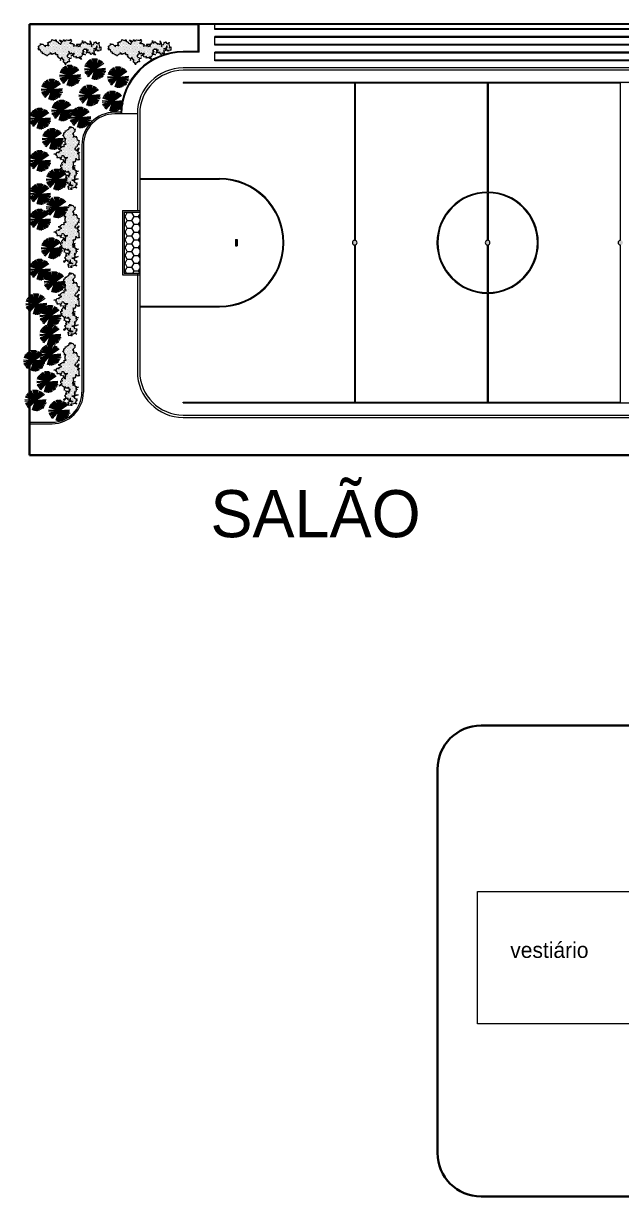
# Model space of a CAD drawing. Header units: metres. Extents: x 599 to 707, y 227 to 318.
# Drawn here: x 598.7 to 636.7, y 242.7 to 317.5 of the extents above; entities that cross this region are included whole.
import ezdxf

# ---------------------------------------------------------------- set-up
doc = ezdxf.new("R2010")
doc.units = ezdxf.units.M
doc.layers.get('0').update_dxf_attribs({"lineweight": 0})
for name, color, linetype, lineweight in [('banqueta', 252, 'Continuous', 9), ('gradas', 35, 'Continuous', 5), ('limiteterreno', 119, 'Continuous', 30), ('muretes', 2, 'Continuous', 20), ('vegetacion', 74, 'Continuous', 0)]:
    doc.layers.add(name, color=color, linetype=linetype, lineweight=lineweight)
doc.styles.add('ROMAND', font='LCALLIG.TTF')

# ---------------------------------------------------------------- blocks, each defined once
blk = doc.blocks.new('*X3')
at = {"color": 0}
for p, q in [((8.49, 6.01), (8.49, 6.01)), ((10.25, 6.01), (10.25, 6.01)), ((6.63, 4.86), (6.63, 4.86)), ((6.72, 4.95), (6.72, 4.95)), ((6.76, 5.17), (6.76, 5.17)), ((6.76, 4.82), (6.76, 4.82)), ((6.81, 5.04), (6.81, 5.04)), ((6.85, 5.26), (6.85, 5.26)), ((6.85, 4.91), (6.85, 4.91)), ((6.89, 5.13), (6.89, 5.13)), ((6.89, 4.77), (6.89, 4.77)), ((6.94, 5.35), (6.94, 5.35)), ((6.94, 4.99), (6.94, 4.99)), ((6.98, 5.21), (6.98, 5.21)), ((6.98, 4.86), (6.98, 4.86)), ((7.03, 5.44), (7.03, 5.44)), ((7.03, 5.08), (7.03, 5.08)), ((7.03, 4.73), (7.03, 4.73)), ((7.07, 5.3), (7.07, 5.3)), ((7.07, 4.95), (7.07, 4.95)), ((7.07, 4.6), (7.07, 4.6)), ((7.12, 5.17), (7.12, 5.17)), ((7.12, 4.82), (7.12, 4.82)), ((7.16, 5.39), (7.16, 5.39)), ((7.16, 5.04), (7.16, 5.04)), ((7.16, 4.68), (7.16, 4.68)), ((7.2, 5.26), (7.2, 5.26)), ((7.2, 4.91), (7.2, 4.91)), ((7.2, 4.55), (7.2, 4.55)), ((7.25, 5.48), (7.25, 5.48)), ((7.25, 5.13), (7.25, 5.13)), ((7.25, 4.77), (7.25, 4.77)), ((7.29, 5.35), (7.29, 5.35)), ((7.29, 4.99), (7.29, 4.99)), ((7.29, 4.64), (7.29, 4.64)), ((7.34, 5.21), (7.34, 5.21)), ((7.34, 4.86), (7.34, 4.86)), ((7.34, 4.51), (7.34, 4.51)), ((7.38, 5.08), (7.38, 5.08)), ((7.38, 4.73), (7.38, 4.73)), ((7.42, 5.3), (7.42, 5.3)), ((7.42, 4.95), (7.42, 4.95)), ((7.42, 4.6), (7.42, 4.6)), ((7.47, 5.17), (7.47, 5.17)), ((7.47, 4.82), (7.47, 4.82)), ((7.51, 5.04), (7.51, 5.04)), ((7.51, 4.68), (7.51, 4.68)), ((7.56, 4.91), (7.56, 4.91)), ((7.56, 4.55), (7.56, 4.55)), ((7.6, 5.13), (7.6, 5.13)), ((7.6, 4.77), (7.6, 4.77)), ((7.65, 5.35), (7.65, 5.35)), ((7.65, 4.99), (7.65, 4.99)), ((7.65, 4.64), (7.65, 4.64)), ((7.69, 5.21), (7.69, 5.21)), ((7.69, 4.86), (7.69, 4.86)), ((7.69, 4.51), (7.69, 4.51)), ((7.73, 5.08), (7.73, 5.08)), ((7.73, 4.73), (7.73, 4.73)), ((7.78, 5.3), (7.78, 5.3)), ((7.78, 4.95), (7.78, 4.95)), ((7.78, 4.6), (7.78, 4.6)), ((7.82, 5.17), (7.82, 5.17)), ((7.82, 4.82), (7.82, 4.82)), ((7.87, 5.39), (7.87, 5.39)), ((7.87, 5.04), (7.87, 5.04)), ((7.87, 4.68), (7.87, 4.68)), ((7.91, 5.61), (7.91, 5.61)), ((7.91, 5.26), (7.91, 5.26)), ((7.91, 4.91), (7.91, 4.91)), ((7.91, 4.55), (7.91, 4.55)), ((7.95, 5.48), (7.95, 5.48)), ((7.95, 5.13), (7.95, 5.13)), ((7.95, 4.77), (7.95, 4.77)), ((8, 5.7), (8, 5.7)), ((8, 5.35), (8, 5.35)), ((8, 4.99), (8, 4.99)), ((8, 4.64), (8, 4.64)), ((8.04, 5.57), (8.04, 5.57)), ((8.04, 5.21), (8.04, 5.21)), ((8.04, 4.86), (8.04, 4.86)), ((8.04, 4.51), (8.04, 4.51)), ((8.09, 5.44), (8.09, 5.44)), ((8.09, 5.08), (8.09, 5.08)), ((8.09, 4.73), (8.09, 4.73)), ((8.13, 5.66), (8.13, 5.66)), ((8.13, 5.3), (8.13, 5.3)), ((8.13, 4.95), (8.13, 4.95)), ((8.13, 4.6), (8.13, 4.6)), ((8.18, 5.52), (8.18, 5.52)), ((8.18, 5.17), (8.18, 5.17)), ((8.18, 4.82), (8.18, 4.82)), ((8.22, 5.75), (8.22, 5.75)), ((8.22, 5.39), (8.22, 5.39)), ((8.22, 5.04), (8.22, 5.04)), ((8.22, 4.68), (8.22, 4.68)), ((8.26, 5.61), (8.26, 5.61)), ((8.26, 5.26), (8.26, 5.26)), ((8.26, 4.91), (8.26, 4.91)), ((8.26, 4.55), (8.26, 4.55)), ((8.31, 5.83), (8.31, 5.83)), ((8.31, 5.48), (8.31, 5.48)), ((8.31, 5.13), (8.31, 5.13)), ((8.31, 4.77), (8.31, 4.77)), ((8.35, 5.7), (8.35, 5.7)), ((8.35, 5.35), (8.35, 5.35)), ((8.35, 4.99), (8.35, 4.99)), ((8.35, 4.64), (8.35, 4.64)), ((8.4, 5.92), (8.4, 5.92)), ((8.4, 5.57), (8.4, 5.57)), ((8.4, 5.21), (8.4, 5.21)), ((8.4, 4.86), (8.4, 4.86)), ((8.4, 4.51), (8.4, 4.51)), ((8.44, 5.79), (8.44, 5.79)), ((8.44, 5.44), (8.44, 5.44)), ((8.44, 5.08), (8.44, 5.08)), ((8.44, 4.73), (8.44, 4.73)), ((8.49, 5.66), (8.49, 5.66)), ((8.49, 5.3), (8.49, 5.3)), ((8.49, 4.95), (8.49, 4.95)), ((8.49, 4.6), (8.49, 4.6)), ((8.53, 5.88), (8.53, 5.88)), ((8.53, 5.52), (8.53, 5.52)), ((8.53, 5.17), (8.53, 5.17)), ((8.53, 4.82), (8.53, 4.82)), ((8.57, 5.75), (8.57, 5.75)), ((8.57, 5.39), (8.57, 5.39)), ((8.57, 5.04), (8.57, 5.04)), ((8.57, 4.68), (8.57, 4.68)), ((8.62, 5.97), (8.62, 5.97)), ((8.62, 5.61), (8.62, 5.61)), ((8.62, 5.26), (8.62, 5.26)), ((8.62, 4.91), (8.62, 4.91)), ((8.62, 4.55), (8.62, 4.55)), ((8.66, 5.83), (8.66, 5.83)), ((8.66, 5.48), (8.66, 5.48)), ((8.66, 5.13), (8.66, 5.13)), ((8.66, 4.77), (8.66, 4.77)), ((8.71, 5.7), (8.71, 5.7)), ((8.71, 5.35), (8.71, 5.35)), ((8.71, 4.99), (8.71, 4.99)), ((8.71, 4.64), (8.71, 4.64)), ((8.75, 5.92), (8.75, 5.92)), ((8.75, 5.57), (8.75, 5.57)), ((8.75, 5.21), (8.75, 5.21)), ((8.75, 4.86), (8.75, 4.86)), ((8.75, 4.51), (8.75, 4.51)), ((8.79, 5.79), (8.79, 5.79)), ((8.79, 5.44), (8.79, 5.44)), ((8.79, 5.08), (8.79, 5.08)), ((8.79, 4.73), (8.79, 4.73)), ((8.84, 5.66), (8.84, 5.66)), ((8.84, 5.3), (8.84, 5.3)), ((8.84, 4.95), (8.84, 4.95)), ((8.84, 4.6), (8.84, 4.6)), ((8.88, 5.88), (8.88, 5.88)), ((8.88, 5.52), (8.88, 5.52)), ((8.88, 5.17), (8.88, 5.17)), ((8.88, 4.82), (8.88, 4.82)), ((8.93, 5.75), (8.93, 5.75)), ((8.93, 5.39), (8.93, 5.39)), ((8.93, 5.04), (8.93, 5.04)), ((8.93, 4.68), (8.93, 4.68)), ((8.97, 5.61), (8.97, 5.61)), ((8.97, 5.26), (8.97, 5.26)), ((8.97, 4.91), (8.97, 4.91)), ((8.97, 4.55), (8.97, 4.55)), ((9.02, 5.48), (9.02, 5.48)), ((9.02, 5.13), (9.02, 5.13)), ((9.02, 4.77), (9.02, 4.77)), ((9.06, 5.7), (9.06, 5.7)), ((9.06, 5.35), (9.06, 5.35)), ((9.06, 4.99), (9.06, 4.99)), ((9.06, 4.64), (9.06, 4.64)), ((9.1, 5.57), (9.1, 5.57)), ((9.1, 5.21), (9.1, 5.21)), ((9.1, 4.86), (9.1, 4.86)), ((9.1, 4.51), (9.1, 4.51)), ((9.15, 5.44), (9.15, 5.44)), ((9.15, 5.08), (9.15, 5.08)), ((9.15, 4.73), (9.15, 4.73)), ((9.19, 5.66), (9.19, 5.66)), ((9.19, 5.3), (9.19, 5.3)), ((9.19, 4.95), (9.19, 4.95)), ((9.19, 4.6), (9.19, 4.6)), ((9.24, 5.52), (9.24, 5.52)), ((9.24, 5.17), (9.24, 5.17)), ((9.24, 4.82), (9.24, 4.82)), ((9.28, 5.39), (9.28, 5.39)), ((9.28, 5.04), (9.28, 5.04)), ((9.28, 4.68), (9.28, 4.68)), ((9.32, 5.26), (9.32, 5.26)), ((9.32, 4.91), (9.32, 4.91)), ((9.32, 4.55), (9.32, 4.55)), ((9.37, 5.48), (9.37, 5.48)), ((9.37, 5.13), (9.37, 5.13)), ((9.37, 4.77), (9.37, 4.77)), ((9.41, 5.35), (9.41, 5.35)), ((9.41, 4.99), (9.41, 4.99)), ((9.41, 4.64), (9.41, 4.64)), ((9.46, 5.92), (9.46, 5.92)), ((9.46, 5.21), (9.46, 5.21)), ((9.46, 4.86), (9.46, 4.86)), ((9.46, 4.51), (9.46, 4.51)), ((9.5, 5.44), (9.5, 5.44)), ((9.5, 5.08), (9.5, 5.08)), ((9.5, 4.73), (9.5, 4.73)), ((9.55, 5.3), (9.55, 5.3)), ((9.55, 4.95), (9.55, 4.95)), ((9.55, 4.6), (9.55, 4.6)), ((9.59, 5.88), (9.59, 5.88)), ((9.59, 5.52), (9.59, 5.52)), ((9.59, 5.17), (9.59, 5.17)), ((9.59, 4.82), (9.59, 4.82)), ((9.63, 5.75), (9.63, 5.75)), ((9.63, 5.39), (9.63, 5.39)), ((9.63, 5.04), (9.63, 5.04)), ((9.63, 4.68), (9.63, 4.68)), ((9.68, 5.61), (9.68, 5.61)), ((9.68, 5.26), (9.68, 5.26)), ((9.68, 4.91), (9.68, 4.91)), ((9.68, 4.55), (9.68, 4.55)), ((9.72, 5.83), (9.72, 5.83)), ((9.72, 5.48), (9.72, 5.48)), ((9.72, 5.13), (9.72, 5.13)), ((9.72, 4.77), (9.72, 4.77)), ((9.77, 5.7), (9.77, 5.7)), ((9.77, 5.35), (9.77, 5.35)), ((9.77, 4.99), (9.77, 4.99)), ((9.77, 4.64), (9.77, 4.64)), ((9.81, 5.92), (9.81, 5.92)), ((9.81, 5.57), (9.81, 5.57)), ((9.81, 5.21), (9.81, 5.21)), ((9.81, 4.86), (9.81, 4.86)), ((9.81, 4.51), (9.81, 4.51)), ((9.86, 5.79), (9.86, 5.79)), ((9.86, 5.44), (9.86, 5.44)), ((9.86, 5.08), (9.86, 5.08)), ((9.86, 4.73), (9.86, 4.73)), ((9.9, 5.66), (9.9, 5.66)), ((9.9, 5.3), (9.9, 5.3)), ((9.9, 4.95), (9.9, 4.95)), ((9.9, 4.6), (9.9, 4.6)), ((9.94, 5.88), (9.94, 5.88)), ((9.94, 5.52), (9.94, 5.52)), ((9.94, 5.17), (9.94, 5.17)), ((9.94, 4.82), (9.94, 4.82)), ((9.99, 5.75), (9.99, 5.75)), ((9.99, 5.39), (9.99, 5.39)), ((9.99, 5.04), (9.99, 5.04)), ((9.99, 4.68), (9.99, 4.68)), ((10.03, 5.61), (10.03, 5.61)), ((10.03, 5.26), (10.03, 5.26)), ((10.03, 4.91), (10.03, 4.91)), ((10.03, 4.55), (10.03, 4.55)), ((10.08, 5.83), (10.08, 5.83)), ((10.08, 5.48), (10.08, 5.48)), ((10.08, 5.13), (10.08, 5.13)), ((10.08, 4.77), (10.08, 4.77)), ((10.12, 5.7), (10.12, 5.7)), ((10.12, 5.35), (10.12, 5.35)), ((10.12, 4.99), (10.12, 4.99)), ((10.12, 4.64), (10.12, 4.64)), ((10.16, 5.92), (10.16, 5.92)), ((10.16, 5.57), (10.16, 5.57)), ((10.16, 5.21), (10.16, 5.21)), ((10.16, 4.86), (10.16, 4.86)), ((10.16, 4.51), (10.16, 4.51)), ((10.21, 5.79), (10.21, 5.79)), ((10.21, 5.44), (10.21, 5.44)), ((10.21, 5.08), (10.21, 5.08)), ((10.21, 4.73), (10.21, 4.73)), ((10.25, 5.66), (10.25, 5.66)), ((10.25, 5.3), (10.25, 5.3)), ((10.25, 4.95), (10.25, 4.95)), ((10.25, 4.6), (10.25, 4.6)), ((10.3, 5.88), (10.3, 5.88)), ((10.3, 5.52), (10.3, 5.52)), ((10.3, 5.17), (10.3, 5.17)), ((10.3, 4.82), (10.3, 4.82)), ((10.34, 5.75), (10.34, 5.75)), ((10.34, 5.39), (10.34, 5.39)), ((10.34, 5.04), (10.34, 5.04)), ((10.34, 4.68), (10.34, 4.68)), ((10.39, 5.97), (10.39, 5.97)), ((10.39, 5.61), (10.39, 5.61)), ((10.39, 5.26), (10.39, 5.26)), ((10.39, 4.91), (10.39, 4.91)), ((10.39, 4.55), (10.39, 4.55)), ((10.43, 5.83), (10.43, 5.83)), ((10.43, 5.48), (10.43, 5.48)), ((10.43, 5.13), (10.43, 5.13)), ((10.43, 4.77), (10.43, 4.77)), ((10.47, 5.7), (10.47, 5.7)), ((10.47, 5.35), (10.47, 5.35)), ((10.47, 4.99), (10.47, 4.99)), ((10.47, 4.64), (10.47, 4.64)), ((10.52, 5.92), (10.52, 5.92)), ((10.52, 5.57), (10.52, 5.57)), ((10.52, 5.21), (10.52, 5.21)), ((10.52, 4.86), (10.52, 4.86)), ((10.52, 4.51), (10.52, 4.51)), ((10.56, 5.79), (10.56, 5.79)), ((10.56, 5.44), (10.56, 5.44)), ((10.56, 5.08), (10.56, 5.08)), ((10.56, 4.73), (10.56, 4.73)), ((10.61, 5.66), (10.61, 5.66)), ((10.61, 5.3), (10.61, 5.3)), ((10.61, 4.95), (10.61, 4.95)), ((10.61, 4.6), (10.61, 4.6)), ((10.65, 5.88), (10.65, 5.88)), ((10.65, 5.52), (10.65, 5.52)), ((10.65, 5.17), (10.65, 5.17)), ((10.65, 4.82), (10.65, 4.82)), ((10.69, 5.75), (10.69, 5.75)), ((10.69, 5.39), (10.69, 5.39)), ((10.69, 5.04), (10.69, 5.04)), ((10.69, 4.68), (10.69, 4.68)), ((10.74, 5.97), (10.74, 5.97)), ((10.74, 5.61), (10.74, 5.61)), ((10.74, 5.26), (10.74, 5.26)), ((10.74, 4.91), (10.74, 4.91)), ((10.74, 4.55), (10.74, 4.55)), ((10.78, 5.83), (10.78, 5.83)), ((10.78, 5.48), (10.78, 5.48)), ((10.78, 5.13), (10.78, 5.13)), ((10.78, 4.77), (10.78, 4.77)), ((10.83, 5.35), (10.83, 5.35)), ((10.83, 4.99), (10.83, 4.99)), ((10.83, 4.64), (10.83, 4.64)), ((10.87, 5.92), (10.87, 5.92)), ((10.87, 5.57), (10.87, 5.57)), ((10.87, 5.21), (10.87, 5.21)), ((10.87, 4.86), (10.87, 4.86)), ((10.87, 4.51), (10.87, 4.51)), ((10.92, 5.44), (10.92, 5.44)), ((10.92, 5.08), (10.92, 5.08)), ((10.92, 4.73), (10.92, 4.73)), ((10.96, 5.3), (10.96, 5.3)), ((10.96, 4.95), (10.96, 4.95)), ((10.96, 4.6), (10.96, 4.6)), ((11, 5.52), (11, 5.52)), ((11, 5.17), (11, 5.17)), ((11, 4.82), (11, 4.82)), ((11.05, 5.39), (11.05, 5.39)), ((11.05, 5.04), (11.05, 5.04)), ((11.05, 4.68), (11.05, 4.68)), ((11.09, 5.26), (11.09, 5.26)), ((11.09, 4.91), (11.09, 4.91)), ((11.09, 4.55), (11.09, 4.55)), ((11.14, 5.13), (11.14, 5.13)), ((11.14, 4.77), (11.14, 4.77)), ((11.18, 4.99), (11.18, 4.99)), ((11.18, 4.64), (11.18, 4.64)), ((11.23, 5.21), (11.23, 5.21)), ((11.23, 4.86), (11.23, 4.86)), ((11.23, 4.51), (11.23, 4.51)), ((11.27, 5.08), (11.27, 5.08)), ((11.27, 4.73), (11.27, 4.73)), ((11.31, 5.3), (11.31, 5.3)), ((11.31, 4.95), (11.31, 4.95)), ((11.31, 4.6), (11.31, 4.6)), ((11.36, 5.17), (11.36, 5.17)), ((11.36, 4.82), (11.36, 4.82)), ((11.4, 5.04), (11.4, 5.04)), ((11.4, 4.68), (11.4, 4.68)), ((11.45, 5.26), (11.45, 5.26)), ((11.45, 4.91), (11.45, 4.91)), ((11.45, 4.55), (11.45, 4.55)), ((11.49, 5.13), (11.49, 5.13)), ((11.49, 4.77), (11.49, 4.77)), ((11.53, 4.99), (11.53, 4.99)), ((11.53, 4.64), (11.53, 4.64)), ((11.58, 5.21), (11.58, 5.21)), ((11.58, 4.86), (11.58, 4.86)), ((11.58, 4.51), (11.58, 4.51)), ((11.62, 5.08), (11.62, 5.08)), ((11.62, 4.73), (11.62, 4.73)), ((11.67, 4.95), (11.67, 4.95)), ((11.67, 4.6), (11.67, 4.6)), ((11.71, 5.17), (11.71, 5.17)), ((11.71, 4.82), (11.71, 4.82)), ((11.76, 5.04), (11.76, 5.04)), ((11.76, 4.68), (11.76, 4.68)), ((11.8, 5.26), (11.8, 5.26)), ((11.8, 4.91), (11.8, 4.91)), ((11.8, 4.55), (11.8, 4.55)), ((11.84, 5.13), (11.84, 5.13)), ((11.84, 4.77), (11.84, 4.77)), ((11.89, 4.99), (11.89, 4.99)), ((11.89, 4.64), (11.89, 4.64)), ((11.93, 5.21), (11.93, 5.21)), ((11.93, 4.86), (11.93, 4.86)), ((11.93, 4.51), (11.93, 4.51)), ((11.98, 5.44), (11.98, 5.44)), ((11.98, 5.08), (11.98, 5.08)), ((11.98, 4.73), (11.98, 4.73)), ((12.02, 5.3), (12.02, 5.3)), ((12.02, 4.95), (12.02, 4.95)), ((12.02, 4.6), (12.02, 4.6)), ((12.07, 5.17), (12.07, 5.17)), ((12.07, 4.82), (12.07, 4.82)), ((12.11, 5.39), (12.11, 5.39)), ((12.11, 5.04), (12.11, 5.04)), ((12.11, 4.68), (12.11, 4.68)), ((12.15, 5.26), (12.15, 5.26)), ((12.15, 4.91), (12.15, 4.91)), ((12.15, 4.55), (12.15, 4.55)), ((12.2, 5.48), (12.2, 5.48)), ((12.2, 5.13), (12.2, 5.13)), ((12.2, 4.77), (12.2, 4.77)), ((12.24, 5.35), (12.24, 5.35)), ((12.24, 4.99), (12.24, 4.99)), ((12.24, 4.64), (12.24, 4.64)), ((12.29, 5.57), (12.29, 5.57)), ((12.29, 5.21), (12.29, 5.21)), ((12.29, 4.86), (12.29, 4.86)), ((12.29, 4.51), (12.29, 4.51)), ((12.33, 5.79), (12.33, 5.79)), ((12.33, 5.44), (12.33, 5.44)), ((12.33, 5.08), (12.33, 5.08)), ((12.33, 4.73), (12.33, 4.73)), ((12.37, 5.66), (12.37, 5.66)), ((12.37, 5.3), (12.37, 5.3)), ((12.37, 4.95), (12.37, 4.95)), ((12.37, 4.6), (12.37, 4.6)), ((12.42, 5.52), (12.42, 5.52)), ((12.42, 5.17), (12.42, 5.17)), ((12.42, 4.82), (12.42, 4.82)), ((12.46, 5.39), (12.46, 5.39)), ((12.46, 5.04), (12.46, 5.04)), ((12.51, 5.61), (12.51, 5.61)), ((12.51, 5.26), (12.51, 5.26)), ((12.51, 4.91), (12.51, 4.91)), ((12.55, 5.48), (12.55, 5.48)), ((12.55, 5.13), (12.55, 5.13)), ((12.6, 5.7), (12.6, 5.7)), ((12.6, 5.35), (12.6, 5.35)), ((12.6, 4.99), (12.6, 4.99)), ((12.64, 5.57), (12.64, 5.57)), ((12.64, 5.21), (12.64, 5.21)), ((12.64, 4.86), (12.64, 4.86)), ((12.68, 5.44), (12.68, 5.44)), ((12.68, 5.08), (12.68, 5.08)), ((12.73, 5.66), (12.73, 5.66)), ((12.73, 5.3), (12.73, 5.3)), ((12.73, 4.95), (12.73, 4.95)), ((12.77, 5.52), (12.77, 5.52)), ((12.77, 5.17), (12.77, 5.17)), ((12.82, 5.39), (12.82, 5.39)), ((12.82, 5.04), (12.82, 5.04)), ((12.86, 5.26), (12.86, 5.26)), ((12.86, 4.91), (12.86, 4.91)), ((12.86, 4.55), (12.86, 4.55)), ((12.9, 5.13), (12.9, 5.13)), ((12.9, 4.77), (12.9, 4.77)), ((12.95, 5.35), (12.95, 5.35)), ((12.95, 4.99), (12.95, 4.99)), ((12.95, 4.64), (12.95, 4.64)), ((12.99, 5.21), (12.99, 5.21)), ((12.99, 4.86), (12.99, 4.86)), ((12.99, 4.51), (12.99, 4.51)), ((13.04, 5.44), (13.04, 5.44)), ((13.04, 5.08), (13.04, 5.08)), ((13.04, 4.73), (13.04, 4.73)), ((13.08, 5.3), (13.08, 5.3)), ((13.08, 4.95), (13.08, 4.95)), ((13.08, 4.6), (13.08, 4.6)), ((13.13, 5.17), (13.13, 5.17)), ((13.13, 4.82), (13.13, 4.82)), ((13.17, 5.39), (13.17, 5.39)), ((13.17, 5.04), (13.17, 5.04)), ((13.17, 4.68), (13.17, 4.68)), ((13.21, 5.26), (13.21, 5.26)), ((13.21, 4.91), (13.21, 4.91)), ((13.21, 4.55), (13.21, 4.55)), ((13.26, 5.48), (13.26, 5.48)), ((13.26, 5.13), (13.26, 5.13)), ((13.26, 4.77), (13.26, 4.77)), ((13.3, 5.7), (13.3, 5.7)), ((13.3, 5.35), (13.3, 5.35)), ((13.3, 4.99), (13.3, 4.99)), ((13.3, 4.64), (13.3, 4.64)), ((13.35, 5.57), (13.35, 5.57)), ((13.35, 5.21), (13.35, 5.21)), ((13.35, 4.86), (13.35, 4.86)), ((13.35, 4.51), (13.35, 4.51)), ((13.39, 5.08), (13.39, 5.08)), ((13.39, 4.73), (13.39, 4.73)), ((13.44, 4.95), (13.44, 4.95)), ((13.44, 4.6), (13.44, 4.6)), ((13.48, 5.17), (13.48, 5.17)), ((13.48, 4.82), (13.48, 4.82)), ((13.52, 5.39), (13.52, 5.39)), ((13.52, 5.04), (13.52, 5.04)), ((13.52, 4.68), (13.52, 4.68)), ((13.57, 5.26), (13.57, 5.26)), ((13.57, 4.91), (13.57, 4.91)), ((13.57, 4.55), (13.57, 4.55)), ((13.61, 5.13), (13.61, 5.13)), ((13.61, 4.77), (13.61, 4.77)), ((13.66, 5.35), (13.66, 5.35)), ((13.66, 4.99), (13.66, 4.99)), ((13.66, 4.64), (13.66, 4.64)), ((13.7, 5.21), (13.7, 5.21)), ((13.7, 4.86), (13.7, 4.86)), ((13.7, 4.51), (13.7, 4.51)), ((13.74, 5.44), (13.74, 5.44)), ((13.74, 5.08), (13.74, 5.08)), ((13.74, 4.73), (13.74, 4.73)), ((13.79, 5.66), (13.79, 5.66)), ((13.79, 5.3), (13.79, 5.3)), ((13.79, 4.95), (13.79, 4.95)), ((13.83, 5.52), (13.83, 5.52)), ((13.83, 5.17), (13.83, 5.17)), ((13.83, 4.82), (13.83, 4.82)), ((13.88, 5.39), (13.88, 5.39)), ((13.88, 5.04), (13.88, 5.04)), ((13.88, 4.68), (13.88, 4.68)), ((13.92, 5.61), (13.92, 5.61)), ((13.92, 5.26), (13.92, 5.26)), ((13.97, 5.48), (13.97, 5.48)), ((13.97, 5.13), (13.97, 5.13)), ((14.01, 5.7), (14.01, 5.7)), ((14.01, 5.35), (14.01, 5.35)), ((14.05, 5.57), (14.05, 5.57)), ((14.05, 5.21), (14.05, 5.21)), ((14.1, 5.44), (14.1, 5.44)), ((14.14, 5.3), (14.14, 5.3)), ((14.14, 4.95), (14.14, 4.95)), ((14.19, 5.52), (14.19, 5.52)), ((14.19, 5.17), (14.19, 5.17)), ((14.19, 4.82), (14.19, 4.82)), ((14.23, 5.39), (14.23, 5.39)), ((14.23, 5.04), (14.23, 5.04)), ((14.23, 4.68), (14.23, 4.68)), ((14.27, 5.26), (14.27, 5.26)), ((14.27, 4.91), (14.27, 4.91)), ((14.32, 5.48), (14.32, 5.48)), ((14.32, 5.13), (14.32, 5.13)), ((14.32, 4.77), (14.32, 4.77)), ((14.36, 5.35), (14.36, 5.35)), ((14.36, 4.99), (14.36, 4.99)), ((14.36, 4.64), (14.36, 4.64)), ((14.41, 5.21), (14.41, 5.21)), ((14.41, 4.86), (14.41, 4.86)), ((14.45, 4.73), (14.45, 4.73)), ((14.5, 4.95), (14.5, 4.95)), ((14.54, 4.82), (14.54, 4.82)), ((14.58, 5.04), (14.58, 5.04)), ((7.25, 4.42), (7.25, 4.42)), ((7.38, 4.38), (7.38, 4.38)), ((7.42, 4.24), (7.42, 4.24)), ((7.47, 4.46), (7.47, 4.46)), ((7.51, 4.33), (7.51, 4.33)), ((7.56, 4.2), (7.56, 4.2)), ((7.6, 4.42), (7.6, 4.42)), ((7.65, 4.29), (7.65, 4.29)), ((7.69, 4.15), (7.69, 4.15)), ((7.73, 4.38), (7.73, 4.38)), ((7.73, 4.02), (7.73, 4.02)), ((7.78, 4.24), (7.78, 4.24)), ((7.82, 4.46), (7.82, 4.46)), ((7.82, 4.11), (7.82, 4.11)), ((7.87, 4.33), (7.87, 4.33)), ((7.91, 4.2), (7.91, 4.2)), ((7.95, 4.42), (7.95, 4.42)), ((8, 4.29), (8, 4.29)), ((8.09, 4.38), (8.09, 4.38)), ((8.13, 4.24), (8.13, 4.24)), ((8.18, 4.46), (8.18, 4.46)), ((8.31, 4.42), (8.31, 4.42)), ((8.35, 4.29), (8.35, 4.29)), ((8.44, 4.38), (8.44, 4.38)), ((8.49, 4.24), (8.49, 4.24)), ((8.53, 4.46), (8.53, 4.46)), ((8.57, 4.33), (8.57, 4.33)), ((8.66, 4.42), (8.66, 4.42)), ((8.71, 4.29), (8.71, 4.29)), ((8.79, 4.38), (8.79, 4.38)), ((8.88, 4.46), (8.88, 4.46)), ((8.93, 4.33), (8.93, 4.33)), ((8.97, 4.2), (8.97, 4.2)), ((9.02, 4.42), (9.02, 4.42)), ((9.06, 4.29), (9.06, 4.29)), ((9.1, 4.15), (9.1, 4.15)), ((9.15, 4.38), (9.15, 4.38)), ((9.15, 4.02), (9.15, 4.02)), ((9.19, 4.24), (9.19, 4.24)), ((9.19, 3.89), (9.19, 3.89)), ((9.24, 4.46), (9.24, 4.46)), ((9.24, 4.11), (9.24, 4.11)), ((9.28, 4.33), (9.28, 4.33)), ((9.28, 3.98), (9.28, 3.98)), ((9.32, 4.2), (9.32, 4.2)), ((9.32, 3.84), (9.32, 3.84)), ((9.37, 4.42), (9.37, 4.42)), ((9.37, 4.07), (9.37, 4.07)), ((9.37, 3.71), (9.37, 3.71)), ((9.41, 4.29), (9.41, 4.29)), ((9.41, 3.93), (9.41, 3.93)), ((9.46, 4.15), (9.46, 4.15)), ((9.46, 3.8), (9.46, 3.8)), ((9.46, 3.45), (9.46, 3.45)), ((9.5, 4.38), (9.5, 4.38)), ((9.5, 4.02), (9.5, 4.02)), ((9.5, 3.67), (9.5, 3.67)), ((9.55, 4.24), (9.55, 4.24)), ((9.55, 3.89), (9.55, 3.89)), ((9.59, 4.46), (9.59, 4.46)), ((9.59, 4.11), (9.59, 4.11)), ((9.59, 3.76), (9.59, 3.76)), ((9.63, 4.33), (9.63, 4.33)), ((9.63, 3.98), (9.63, 3.98)), ((9.68, 4.2), (9.68, 4.2)), ((9.68, 3.84), (9.68, 3.84)), ((9.72, 4.42), (9.72, 4.42)), ((9.72, 4.07), (9.72, 4.07)), ((9.72, 3.71), (9.72, 3.71)), ((9.77, 4.29), (9.77, 4.29)), ((9.77, 3.93), (9.77, 3.93)), ((9.77, 3.58), (9.77, 3.58)), ((9.81, 4.15), (9.81, 4.15)), ((9.81, 3.8), (9.81, 3.8)), ((9.86, 4.38), (9.86, 4.38)), ((9.86, 4.02), (9.86, 4.02)), ((9.86, 3.67), (9.86, 3.67)), ((9.9, 4.24), (9.9, 4.24)), ((9.9, 3.89), (9.9, 3.89)), ((9.9, 3.54), (9.9, 3.54)), ((9.94, 4.46), (9.94, 4.46)), ((9.94, 4.11), (9.94, 4.11)), ((9.94, 3.76), (9.94, 3.76)), ((9.94, 3.4), (9.94, 3.4)), ((9.99, 4.33), (9.99, 4.33)), ((9.99, 3.98), (9.99, 3.98)), ((9.99, 3.62), (9.99, 3.62)), ((9.99, 3.27), (9.99, 3.27)), ((10.03, 4.2), (10.03, 4.2)), ((10.03, 3.84), (10.03, 3.84)), ((10.03, 3.49), (10.03, 3.49)), ((10.03, 3.14), (10.03, 3.14)), ((10.08, 4.42), (10.08, 4.42)), ((10.08, 4.07), (10.08, 4.07)), ((10.08, 3.71), (10.08, 3.71)), ((10.08, 3.36), (10.08, 3.36)), ((10.12, 4.29), (10.12, 4.29)), ((10.12, 3.93), (10.12, 3.93)), ((10.12, 3.58), (10.12, 3.58)), ((10.12, 3.23), (10.12, 3.23)), ((10.16, 4.15), (10.16, 4.15)), ((10.16, 3.8), (10.16, 3.8)), ((10.16, 3.45), (10.16, 3.45)), ((10.21, 4.38), (10.21, 4.38)), ((10.21, 4.02), (10.21, 4.02)), ((10.21, 3.67), (10.21, 3.67)), ((10.21, 3.31), (10.21, 3.31)), ((10.25, 4.24), (10.25, 4.24)), ((10.25, 3.89), (10.25, 3.89)), ((10.25, 3.54), (10.25, 3.54)), ((10.25, 3.18), (10.25, 3.18)), ((10.3, 4.46), (10.3, 4.46)), ((10.3, 4.11), (10.3, 4.11)), ((10.3, 3.76), (10.3, 3.76)), ((10.3, 3.4), (10.3, 3.4)), ((10.34, 4.33), (10.34, 4.33)), ((10.34, 3.62), (10.34, 3.62)), ((10.34, 3.27), (10.34, 3.27)), ((10.39, 4.2), (10.39, 4.2)), ((10.39, 3.84), (10.39, 3.84)), ((10.39, 3.49), (10.39, 3.49)), ((10.43, 4.42), (10.43, 4.42)), ((10.43, 3.71), (10.43, 3.71)), ((10.43, 3.36), (10.43, 3.36)), ((10.47, 4.29), (10.47, 4.29)), ((10.47, 3.58), (10.47, 3.58)), ((10.52, 3.8), (10.52, 3.8)), ((10.52, 3.45), (10.52, 3.45)), ((10.56, 4.38), (10.56, 4.38)), ((10.56, 3.67), (10.56, 3.67)), ((10.65, 4.46), (10.65, 4.46)), ((10.78, 4.42), (10.78, 4.42)), ((10.78, 3.71), (10.78, 3.71)), ((10.92, 4.38), (10.92, 4.38)), ((11, 4.46), (11, 4.46)), ((11, 4.11), (11, 4.11)), ((11.05, 4.33), (11.05, 4.33)), ((11.14, 4.42), (11.14, 4.42)), ((11.14, 4.07), (11.14, 4.07)), ((11.18, 3.93), (11.18, 3.93)), ((11.23, 4.15), (11.23, 4.15)), ((11.27, 4.38), (11.27, 4.38)), ((11.27, 4.02), (11.27, 4.02)), ((11.31, 4.24), (11.31, 4.24)), ((11.31, 3.89), (11.31, 3.89)), ((11.36, 4.46), (11.36, 4.46)), ((11.36, 4.11), (11.36, 4.11)), ((11.4, 4.33), (11.4, 4.33)), ((11.4, 3.98), (11.4, 3.98)), ((11.45, 4.2), (11.45, 4.2)), ((11.49, 4.42), (11.49, 4.42)), ((11.49, 4.07), (11.49, 4.07)), ((11.53, 4.29), (11.53, 4.29)), ((11.53, 3.93), (11.53, 3.93)), ((11.58, 4.15), (11.58, 4.15)), ((11.58, 3.8), (11.58, 3.8)), ((11.62, 4.38), (11.62, 4.38)), ((11.62, 4.02), (11.62, 4.02)), ((11.67, 4.24), (11.67, 4.24)), ((11.67, 3.89), (11.67, 3.89)), ((11.71, 4.46), (11.71, 4.46)), ((11.71, 4.11), (11.71, 4.11)), ((11.71, 3.76), (11.71, 3.76)), ((11.76, 4.33), (11.76, 4.33)), ((11.76, 3.98), (11.76, 3.98)), ((11.8, 4.2), (11.8, 4.2)), ((11.8, 3.84), (11.8, 3.84)), ((11.84, 4.42), (11.84, 4.42)), ((11.84, 4.07), (11.84, 4.07)), ((11.89, 4.29), (11.89, 4.29)), ((11.89, 3.93), (11.89, 3.93)), ((11.93, 4.15), (11.93, 4.15)), ((11.93, 3.8), (11.93, 3.8)), ((11.98, 4.38), (11.98, 4.38)), ((11.98, 4.02), (11.98, 4.02)), ((11.98, 3.67), (11.98, 3.67)), ((12.02, 4.24), (12.02, 4.24)), ((12.02, 3.89), (12.02, 3.89)), ((12.07, 4.46), (12.07, 4.46)), ((12.07, 4.11), (12.07, 4.11)), ((12.11, 4.33), (12.11, 4.33)), ((12.11, 3.98), (12.11, 3.98)), ((12.11, 3.62), (12.11, 3.62)), ((12.15, 4.2), (12.15, 4.2)), ((12.2, 4.42), (12.2, 4.42)), ((12.2, 4.07), (12.2, 4.07)), ((12.24, 4.29), (12.24, 4.29)), ((12.29, 4.15), (12.29, 4.15)), ((12.33, 4.38), (12.33, 4.38)), ((12.51, 4.2), (12.51, 4.2)), ((13.13, 4.46), (13.13, 4.46)), ((13.26, 4.42), (13.26, 4.42)), ((13.3, 4.29), (13.3, 4.29)), ((13.39, 4.38), (13.39, 4.38)), ((13.44, 4.24), (13.44, 4.24)), ((13.48, 4.46), (13.48, 4.46)), ((13.52, 4.33), (13.52, 4.33)), ((13.61, 4.42), (13.61, 4.42)), ((13.79, 4.24), (13.79, 4.24)), ((13.92, 4.2), (13.92, 4.2))]:
    blk.add_line(p, q, dxfattribs=at)
blk = doc.blocks.new('A-22')
blk.add_lwpolyline([(-3.88, -0.14), (-3.78, -0.08), (-3.85, 0.04), (-3.96, 0.01), (-3.83, 0.1), (-3.88, 0.29), (-3.72, 0.38), (-3.62, 0.47), (-3.62, 0.66), (-3.59, 0.54), (-3.46, 0.57), (-3.33, 0.57), (-3.2, 0.44), (-3.07, 0.32), (-2.94, 0.32), (-3.07, 0.35), (-2.92, 0.41), (-2.79, 0.38), (-2.66, 0.41), (-2.56, 0.29), (-2.63, 0.41), (-2.74, 0.47), (-2.63, 0.6), (-2.74, 0.75), (-2.58, 0.75), (-2.53, 0.88), (-2.4, 0.81), (-2.3, 0.88), (-2.22, 1), (-2.19, 1.15), (-2.09, 1.09), (-1.98, 1.06), (-1.88, 1.06), (-1.72, 1), (-1.67, 1.15), (-1.65, 1.03), (-1.59, 0.91), (-1.46, 0.85), (-1.36, 0.81), (-1.33, 0.69), (-1.23, 0.63), (-1.13, 0.57), (-1.02, 0.57), (-1, 0.69), (-0.92, 0.81), (-1.02, 0.88), (-1.23, 1.09), (-1.02, 1.03), (-0.92, 0.97), (-0.87, 0.85), (-0.79, 1), (-0.63, 1.03), (-0.68, 1.15), (-0.58, 1.06), (-0.53, 0.88), (-0.48, 1.03), (-0.32, 1.09), (-0.14, 1.06), (0.17, 1.06), (0.25, 1.19), (0.22, 1.06), (0.33, 1), (0.28, 0.85), (0.17, 0.72), (0.07, 0.69), (0.22, 0.69), (0.33, 0.63), (0.43, 0.66), (0.56, 0.57), (0.64, 0.44), (0.54, 0.32), (0.69, 0.35), (0.8, 0.38), (0.9, 0.35), (1, 0.35), (1, 0.47), (1.03, 0.6), (1.08, 0.38), (1.16, 0.23), (1.24, 0.35), (1.42, 0.26), (1.47, 0.41), (1.29, 0.47), (1.16, 0.5), (1.26, 0.54), (1.52, 0.54), (1.63, 0.72), (1.73, 0.72), (1.73, 1.03), (1.78, 0.85), (1.89, 0.66), (1.94, 0.81), (2.04, 0.88), (2.12, 0.75), (2.25, 0.69), (2.35, 0.63), (2.33, 0.5), (2.46, 0.63), (2.56, 0.5), (2.69, 0.57), (2.72, 0.78), (2.69, 0.97), (2.8, 0.75), (2.82, 0.63), (2.82, 0.47), (2.87, 0.32), (2.87, 0.2), (2.9, 0.35), (2.93, 0.5), (3.06, 0.47), (3.16, 0.57), (3.21, 0.72), (3.24, 0.85), (3.32, 0.72), (3.45, 0.85), (3.47, 0.69), (3.6, 0.69), (3.71, 0.6), (3.81, 0.69), (3.86, 0.81), (3.81, 0.66), (3.81, 0.54), (3.86, 0.38), (3.89, 0.23), (3.84, 0.07), (3.97, 0.16), (4.07, 0.23), (4.07, 0.1), (4.04, -0.02), (4.07, -0.21), (3.91, -0.24), (3.81, -0.21), (3.81, -0.33), (3.71, -0.21), (3.68, -0.33), (3.6, -0.21), (3.5, -0.14), (3.52, -0.02), (3.58, 0.2), (3.55, 0.35), (3.47, 0.07), (3.32, -0.02), (3.21, 0.01), (3.11, -0.02), (3.26, -0.02), (3.39, -0.08), (3.39, -0.27), (3.26, -0.33), (3.13, -0.3), (3.19, -0.45), (3.16, -0.58), (3.26, -0.64), (3.42, -0.79), (3.24, -0.82), (3.16, -0.67), (3.06, -0.55), (2.93, -0.64), (2.82, -0.76), (2.64, -0.55), (2.59, -0.42), (2.56, -0.58), (2.43, -0.52), (2.3, -0.45), (2.25, -0.58), (2.15, -0.61), (2.33, -0.42), (2.2, -0.3), (2.38, -0.24), (2.49, -0.21), (2.33, -0.18), (2.2, -0.21), (2.25, -0.08), (2.1, -0.11), (1.97, 0.01), (2.02, -0.14), (1.91, -0.14), (1.81, -0.21), (1.71, -0.33), (1.89, -0.33), (1.84, -0.48), (1.78, -0.61), (1.63, -0.61), (1.81, -0.7), (1.94, -0.73), (2.12, -0.79), (2.02, -0.76), (1.78, -0.76), (1.68, -0.86), (1.58, -1.01), (1.45, -1.07), (1.52, -1.26), (1.6, -1.38), (1.39, -1.29), (1.37, -1.17), (1.34, -1.04), (1.19, -1.2), (1.03, -1.2), (0.93, -1.23), (0.95, -1.01), (0.8, -1.1), (0.67, -1.07), (0.59, -0.95), (0.48, -0.89), (0.38, -0.89), (0.22, -0.95), (0.33, -0.92), (0.43, -0.82), (0.61, -0.7), (0.72, -0.64), (0.59, -0.64), (0.48, -0.67), (0.35, -0.7), (0.38, -0.58), (0.25, -0.58), (0.22, -0.7), (0.12, -0.58), (0.04, -0.45), (-0.01, -0.33), (0.02, -0.58), (0.02, -0.73), (-0.09, -0.73), (-0.24, -0.92), (-0.22, -1.07), (-0.04, -1.13), (0.07, -1.23), (0.17, -1.23), (0.3, -1.17), (0.2, -1.26), (0.09, -1.29), (-0.01, -1.32), (0.04, -1.44), (-0.04, -1.63), (0.09, -1.66), (-0.04, -1.69), (-0.14, -1.66), (-0.22, -1.78), (-0.32, -1.85), (-0.42, -1.78), (-0.45, -1.97), (-0.45, -2.09), (-0.48, -1.91), (-0.58, -1.78), (-0.68, -1.72), (-0.71, -1.57), (-0.61, -1.44), (-0.76, -1.41), (-0.84, -1.29), (-0.92, -1.1), (-0.94, -1.26), (-1.05, -1.29), (-1.1, -1.41), (-1.1, -1.54), (-1.05, -1.38), (-1.15, -1.29), (-1.28, -1.2), (-1.39, -1.07), (-1.46, -0.92), (-1.36, -0.79), (-1.57, -0.79), (-1.67, -0.82), (-1.65, -0.7), (-1.7, -0.55), (-1.8, -0.58), (-1.83, -0.7), (-1.93, -0.67), (-2.04, -0.67), (-2.14, -0.76), (-2.22, -0.64), (-2.32, -0.61), (-2.43, -0.58), (-2.35, -0.73), (-2.56, -0.73), (-2.66, -0.79), (-2.76, -0.92), (-2.87, -0.95), (-2.89, -0.82), (-3.05, -0.82), (-3.18, -0.73), (-3.28, -0.61), (-3.39, -0.67), (-3.39, -0.48), (-3.49, -0.45), (-3.57, -0.33), (-3.65, -0.18), (-3.75, -0.14), (-3.85, -0.21), (-3.8, -0.08), (-3.98, -0.08)])
blk.add_blockref('*X3', (-10.56, -4.94))
blk = doc.blocks.new('Seto')
blk.add_blockref('A-22', (0.12, 0.11))
blk = doc.blocks.new('Shrub1')
for p, q in [((0, 0), (-0.111, 0.004)), ((0, 0), (-0.111, -0.011)), ((0, 0), (-0.107, -0.032)), ((0, 0), (-0.105, 0.032)), ((-0.105, 0.032), (-0.105, 0.032)), ((0, 0), (-0.102, 0.046)), ((0, 0), (-0.102, -0.046)), ((0, 0), (-0.097, -0.055)), ((0, 0), (-0.095, 0.058)), ((-0.085, 0.051), (-0.088, 0.064)), ((0, 0), (-0.086, 0.07)), ((0, 0), (-0.086, -0.068)), ((0, 0), (-0.079, -0.081)), ((0, 0), (-0.075, 0.084)), ((0, 0), (-0.072, -0.084)), ((0, 0), (-0.062, 0.093)), ((0, 0), (-0.051, 0.1)), ((0, 0), (-0.044, 0.102)), ((0, 0), (-0.033, -0.106)), ((0, 0), (-0.025, 0.111)), ((0, 0), (-0.017, -0.107)), ((0, 0), (-0.015, 0.113)), ((0, 0), (-0.008, -0.113)), ((-0.007, 0.056), (-0.005, 0.112)), ((0, 0), (-0.002, -0.112)), ((0, 0), (0.003, 0.113)), ((0, 0), (0.016, 0.113)), ((0, 0), (0.03, 0.108)), ((0, 0), (0.048, 0.101)), ((0, 0), (0.059, 0.096)), ((0, 0), (0.069, 0.088)), ((0, 0), (0.086, 0.075)), ((0, 0), (0.095, 0.064)), ((0, 0), (0.113, 0.009)), ((0, 0), (0.112, -0.005)), ((0, 0), (0.111, -0.012)), ((0, 0), (0.106, -0.037)), ((0, 0), (0.101, -0.053)), ((0, 0), (0.093, -0.065)), ((0, 0), (0.015, -0.115)), ((0, 0), (0.004, -0.11)), ((0, 0), (0.052, -0.1)), ((0, 0), (0.066, -0.092)), ((0, 0), (0.082, -0.085)), ((0, 0), (0.037, -0.107)), ((0, 0), (0.089, -0.079)), ((0, 0), (0.117, -0.027)), ((0, 0), (0.029, -0.108)), ((0.047, 0.041), (0.076, 0.088)), ((-0.071, -0.021), (-0.106, -0.042)), ((-0.022, -0.069), (-0.024, -0.107)), ((0.068, -0.048), (0.087, -0.069))]:
    blk.add_line(p, q)

msp = doc.modelspace()

# ---------------------------------------------------------------- hatches: boundary and pattern name
h = msp.add_hatch(color=256)
h.paths.add_polyline_path([(619.799, 303.349), (619.799, 293.342), (608.909, 293.342), (608.909, 293.292), (647.659, 293.292), (647.659, 293.342), (636.769, 293.342), (636.769, 303.349, 0.845154), (636.769, 303.645), (636.769, 313.652), (647.659, 313.652), (647.659, 313.702), (608.909, 313.702), (608.909, 313.652), (619.799, 313.652), (619.799, 303.645, 0.845154)])
h.paths.add_polyline_path([(628.259, 303.349), (628.259, 300.322, -0.992157), (628.259, 306.672), (628.259, 303.645, 0.845154)], flags=16)
h.paths.add_polyline_path([(628.309, 303.349, 0.845154), (628.309, 303.645), (628.309, 306.672, -0.992157), (628.309, 300.322)], flags=16)
h.paths.add_polyline_path([(628.259, 300.272), (628.259, 293.342), (619.849, 293.342), (619.849, 303.349, 0.845154), (619.849, 303.645), (619.849, 313.652), (628.259, 313.652), (628.259, 306.722, 0.992278)], flags=16)
h.paths.add_polyline_path([(628.309, 300.272, 0.992278), (628.309, 306.722), (628.309, 313.652), (636.719, 313.652), (636.719, 303.645, 0.845154), (636.719, 303.349), (636.719, 293.342), (628.309, 293.342)], flags=16)
for points in [[(611.214, 307.592), (606.134, 307.592), (606.134, 307.542), (611.214, 307.542, -1), (611.214, 299.452), (606.134, 299.452), (606.134, 299.402), (611.214, 299.402, 1)], [(605.134, 305.447), (606.134, 305.447), (606.134, 305.547), (605.034, 305.547), (605.034, 301.447), (606.134, 301.447), (606.134, 301.547), (605.134, 301.547)], [(612.329, 303.697), (612.229, 303.697), (612.229, 303.297), (612.329, 303.297)]]:
    msp.add_hatch(color=256).paths.add_polyline_path(points)
h = msp.add_hatch()
h.set_pattern_fill('HONEY', color=256, scale=0.09, style=0)
h.set_pattern_definition([(0, (-411.78334, -242.7284), (0.428625, 0.2474667), [0.28575, -0.5715]), (120, (-411.78334, -242.7284), (-0.42862495, 0.24746679), [0.28575, -0.5715]), (60, (-411.78334, -242.7284), (5e-08, 0.49493349), [-0.5715, 0.28575])])
h.paths.add_polyline_path([(606.134, 305.447), (605.134, 305.447), (605.134, 301.547), (606.134, 301.547)])

# ---------------------------------------------------------------- linework, layer by layer
for p, q in [((647.659, 313.702), (608.909, 313.702)), ((608.909, 313.702), (608.909, 313.652)), ((619.799, 313.652), (608.909, 313.652)), ((619.799, 313.652), (619.799, 303.645)), ((619.849, 313.652), (619.849, 303.645)), ((628.259, 313.652), (619.849, 313.652)), ((628.259, 313.652), (628.259, 306.722)), ((628.309, 313.652), (628.309, 306.722)), ((636.719, 313.652), (628.309, 313.652)), ((636.719, 313.652), (636.719, 303.645)), ((606.134, 307.592), (611.214, 307.592)), ((606.134, 307.542), (611.214, 307.542)), ((628.259, 306.672), (628.259, 303.645)), ((628.309, 306.672), (628.309, 303.645)), ((605.034, 305.547), (606.134, 305.547)), ((605.034, 305.547), (605.034, 301.447)), ((605.134, 305.447), (606.134, 305.447)), ((605.134, 305.447), (605.134, 301.547)), ((612.229, 303.697), (612.329, 303.697)), ((612.229, 303.697), (612.229, 303.297)), ((612.329, 303.697), (612.329, 303.297)), ((612.229, 303.297), (612.329, 303.297)), ((619.799, 303.349), (619.799, 293.342)), ((619.849, 303.349), (619.849, 293.342)), ((628.259, 303.349), (628.259, 300.322)), ((628.309, 303.349), (628.309, 300.322)), ((636.719, 303.349), (636.719, 293.342)), ((605.034, 301.447), (606.134, 301.447)), ((605.134, 301.547), (606.134, 301.547)), ((628.259, 300.272), (628.259, 293.342)), ((628.309, 300.272), (628.309, 293.342)), ((606.134, 299.452), (611.214, 299.452)), ((606.134, 299.402), (611.214, 299.402)), ((608.909, 293.342), (619.799, 293.342)), ((608.909, 293.292), (608.909, 293.342)), ((608.909, 293.292), (647.659, 293.292)), ((619.849, 293.342), (628.259, 293.342)), ((628.309, 293.342), (636.719, 293.342))]:
    msp.add_line(p, q)
msp.add_lwpolyline([(627.647, 262.174), (643.355, 262.174), (643.355, 253.732), (627.647, 253.732)], close=True)
for centre, radius, start, end in [((611.214, 303.497), 4.095, 270, 90), ((611.214, 303.497), 4.045, 270, 90), ((628.284, 303.497), 3.225, 90.44416, 269.55584), ((628.284, 303.497), 3.175, 90.45115, 269.54885), ((628.284, 303.497), 3.225, 270.44416, 89.55584), ((628.284, 303.497), 3.175, 270.45115, 89.54885), ((619.824, 303.497), 0.15, 99.59407, 260.40593), ((619.824, 303.497), 0.15, 279.59407, 80.40593), ((628.284, 303.497), 0.15, 99.59407, 260.40593), ((628.284, 303.497), 0.15, 279.59407, 80.40593), ((636.744, 303.497), 0.15, 99.59407, 260.40593)]:
    msp.add_arc(centre, radius, start, end)
at = {"layer": 'banqueta'}
for p, q in [((604.934, 311.802), (604.549, 311.802)), ((604.934, 311.702), (604.549, 311.702)), ((602.449, 309.702), (602.449, 293.964)), ((602.549, 309.702), (602.549, 293.964)), ((599.113, 292.064), (600.549, 292.064)), ((599.113, 291.964), (600.549, 291.964))]:
    msp.add_line(p, q, dxfattribs=at)
for centre, radius, start, end in [((604.549, 309.702), 2.1, 90, 180), ((604.549, 309.702), 2, 90, 180), ((600.549, 293.964), 2, 270, 360), ((600.549, 293.964), 1.9, 270, 360)]:
    msp.add_arc(centre, radius, start, end, dxfattribs=at)
at = {"layer": 'gradas'}
for p, q in [((609.859, 315.677), (609.859, 317.461)), ((609.859, 317.461), (647.709, 317.461)), ((609.909, 315.627), (609.909, 317.411)), ((609.909, 317.411), (647.659, 317.411)), ((610.909, 317.077), (610.909, 317.411)), ((646.659, 317.127), (610.909, 317.127)), ((646.659, 317.077), (610.909, 317.077)), ((646.659, 316.627), (610.909, 316.627)), ((610.909, 316.077), (610.909, 316.627)), ((646.659, 316.577), (610.909, 316.577)), ((646.659, 316.127), (610.909, 316.127)), ((609.859, 315.677), (608.909, 315.677)), ((609.909, 315.627), (608.909, 315.627)), ((646.659, 316.077), (610.909, 316.077)), ((646.659, 315.627), (610.909, 315.627)), ((610.909, 315.077), (610.909, 315.627)), ((646.659, 315.577), (610.909, 315.577)), ((646.659, 315.127), (610.909, 315.127)), ((646.659, 315.077), (610.909, 315.077)), ((604.984, 311.702), (604.934, 311.702)), ((605.984, 311.702), (604.984, 311.702))]:
    msp.add_line(p, q, dxfattribs=at)
for radius in [3.975, 3.925]:
    msp.add_arc((608.909, 311.702), radius, 90, 180, dxfattribs=at)
at = {"layer": 'limiteterreno'}
for p, q in [((599.113, 317.411), (599.113, 289.964)), ((599.113, 289.964), (636.575, 289.964)), ((636.575, 289.964), (639.35, 289.964)), ((642.318, 272.737), (627.868, 272.737)), ((625.093, 269.962), (625.093, 245.512)), ((627.868, 242.737), (642.318, 242.737))]:
    msp.add_line(p, q, dxfattribs=at)
msp.add_lwpolyline([(599.113, 317.411), (609.859, 317.411)], dxfattribs=at)
for centre, start, end in [((627.868, 269.962), 90, 180), ((627.868, 245.512), 180, 270)]:
    msp.add_arc(centre, 2.775, start, end, dxfattribs=at)
at = {"layer": 'muretes'}
for p, q in [((647.659, 314.627), (608.909, 314.627)), ((647.659, 314.477), (608.909, 314.477)), ((605.984, 311.702), (605.984, 305.547)), ((606.134, 311.702), (606.134, 295.292)), ((605.984, 301.547), (605.984, 295.292)), ((608.909, 292.517), (647.659, 292.517)), ((608.909, 292.367), (647.659, 292.367))]:
    msp.add_line(p, q, dxfattribs=at)
for centre, radius, start, end in [((608.909, 311.702), 2.925, 90, 180), ((608.909, 311.702), 2.775, 90, 180), ((608.909, 295.292), 2.925, 180, 270), ((608.909, 295.292), 2.775, 180, 270)]:
    msp.add_arc(centre, radius, start, end, dxfattribs=at)

# ---------------------------------------------------------------- block references
at = {"layer": 'vegetacion'}
for name, p, xscale, yscale, zscale in [('Seto', (601.571, 315.809), 0.5, 0.5, 0.5), ('Seto', (606.028, 315.809), 0.5, 0.5, 0.5), ('Shrub1', (601.697, 314.145), 6, 6, 6), ('Shrub1', (603.276, 314.556), 6, 6, 6), ('Shrub1', (604.753, 314.042), 6, 6, 6), ('Shrub1', (600.53, 313.254), 6, 6, 6), ('Shrub1', (602.933, 312.877), 6, 6, 6), ('Shrub1', (604.409, 312.5), 6, 6, 6), ('Shrub1', (601.183, 311.918), 6, 6, 6), ('Shrub1', (599.775, 311.404), 6, 6, 6), ('Shrub1', (602.35, 311.472), 6, 6, 6), ('Shrub1', (600.59, 310.106), 6, 6, 6), ('Shrub1', (599.775, 308.705), 6, 6, 6), ('Shrub1', (600.85, 307.521), 6, 6, 6), ('Shrub1', (599.775, 306.597), 6, 6, 6), ('Shrub1', (600.85, 305.747), 6, 6, 6), ('Shrub1', (599.775, 304.97), 6, 6, 6), ('Shrub1', (600.526, 303.144), 6, 6, 6), ('Shrub1', (599.775, 301.787), 6, 6, 6), ('Shrub1', (600.713, 300.991), 6, 6, 6), ('Shrub1', (599.541, 299.587), 6, 6, 6), ('Shrub1', (600.432, 298.838), 6, 6, 6), ('Shrub1', (600.432, 297.621), 6, 6, 6), ('Shrub1', (599.4, 295.982), 6, 6, 6), ('Shrub1', (600.432, 296.357), 6, 6, 6), ('Shrub1', (600.244, 294.625), 6, 6, 6), ('Shrub1', (599.494, 293.454), 6, 6, 6), ('Shrub1', (600.995, 292.799), 6, 6, 6)]:
    msp.add_blockref(name, p, dxfattribs=dict(at, xscale=xscale, yscale=yscale, zscale=zscale))
at = {"layer": 'vegetacion', "xscale": 0.5, "yscale": 0.5, "zscale": 0.5, "rotation": 270}
for p in [(601.665, 308.977), (601.665, 304.011), (601.665, 299.666), (601.665, 295.217)]:
    msp.add_blockref('Seto', p, dxfattribs=at)

# ---------------------------------------------------------------- texts
at = {"style": 'ROMAND'}
for s, height, p in [('SALÃO', 3, (610.639, 284.734)), ('vestiário', 1, (629.724, 257.938))]:
    msp.add_text(s, height=height, dxfattribs=at).set_placement(p)

doc.saveas('drawing.dxf')
